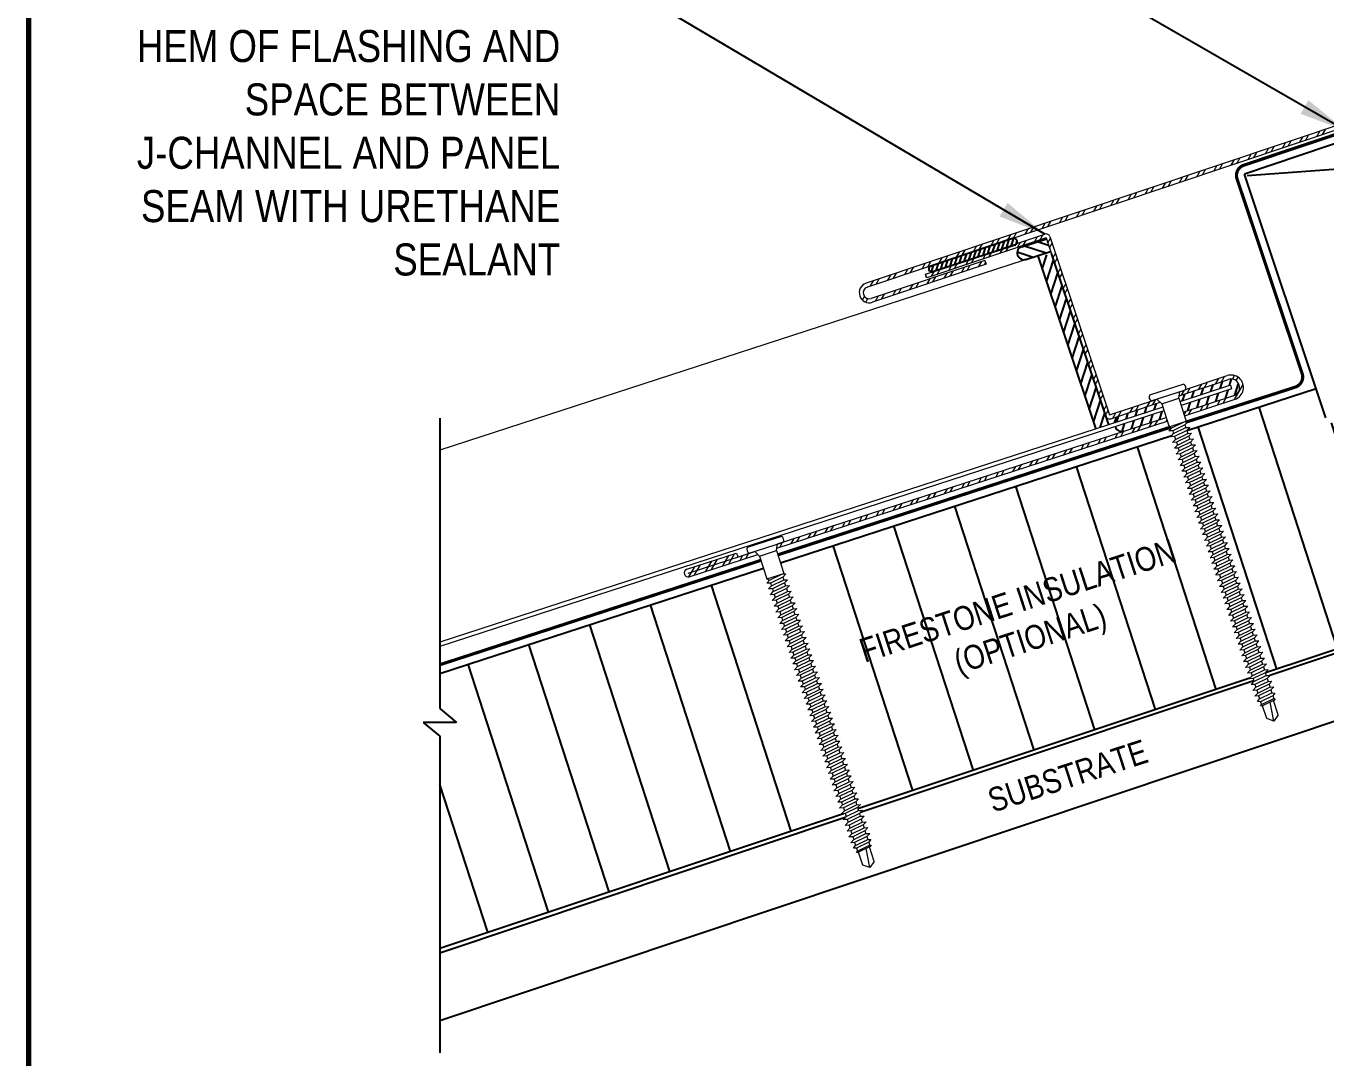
# Model space of a CAD drawing. Header units: inches. Extents: x 0 to 20, y 0 to 16.8.
# Drawn here: x 0 to 7.62, y 3.07 to 9.11 of the extents above; entities that cross this region are included whole.
import ezdxf
from ezdxf.enums import TextEntityAlignment as Align

# ---------------------------------------------------------------- set-up
doc = ezdxf.new("R2010")
doc.units = ezdxf.units.IN
doc.header["$MEASUREMENT"] = 0
doc.linetypes.add('HIDDEN', pattern=[0.375, 0.25, -0.125])
doc.layers.get('0').update_dxf_attribs({"linetype": 'CONTINUOUS'})
doc.layers.add('FSBP-ACCESSORY-FIRESTONE', color=7, linetype='CONTINUOUS', lineweight=9)
doc.layers.add('FSBP-TRIMS', color=7, linetype='CONTINUOUS', lineweight=9)
for name, color, linetype in [('FSBP-ANNO-NOTE', 7, 'CONTINUOUS'), ('FSBP-INSULATION', 7, 'CONTINUOUS'), ('FSBP-MEMBRANE', 7, 'CONTINUOUS'), ('FSBP-SEALANTS', 1, 'CONTINUOUS'), ('FSBP-SUBSTRATE-GENERIC', 9, 'CONTINUOUS'), ('FSBP-TTLB-BORDER', 7, 'CONTINUOUS'), ('FSBP-TTLB-TEXT', 7, 'CONTINUOUS'), ('FSBP-UNDERLAYMENT', 7, 'HIDDEN'), ('FSBP-WOOD', 7, 'CONTINUOUS')]:
    doc.layers.add(name, color=color, linetype=linetype)
doc.styles.add('ARIAL', font='ARIAL.TTF')
doc.styles.add('ARIAL_BOLD', font='ariblk.TTF')
doc.styles.add('FSBP_ARIAL_NAR', font='ARIALN.TTF')
doc.styles.add('TXT', font='simplex.shx')
doc.dimstyles.new('STANDARD$7', dxfattribs={"dimscale": 1.5, "dimtxt": 0.2, "dimasz": 0.1, "dimexe": 0.1, "dimexo": 0.125, "dimgap": 0.09, "dimtad": 0, "dimdec": 3, "dimzin": 4, "dimdsep": 46, "dimtxsty": 'TXT', "dimcen": 0.09, "dimadec": 0, "dimazin": 0, "dimtfac": 1, "dimtdec": 3, "dimtofl": 0, "dimtmove": 2, "dimatfit": 3, "dimfxl": 0, "dimtolj": 1, "dimtzin": 4, "dimarcsym": 0})

# ---------------------------------------------------------------- blocks, each defined once
blk = doc.blocks.new('TTLB-UNACLAD_1')
at = {"layer": 'FSBP-TTLB-BORDER', "const_width": 0.0312}
blk.add_lwpolyline([(20, 0), (20, 13), (0, 13), (0, 0)], dxfattribs=at)
at = {"layer": 'FSBP-TTLB-TEXT'}
for tag, height, style, p in [('MAXIMUM_WARRANTY', 0.1875, 'ARIAL_BOLD', (18.0399, 0.224)), ('ACCPT_SYSTEMS', 0.2188, 'ARIAL', (12.4944, -1.125))]:
    blk.add_attdef(tag, text='', height=height, dxfattribs=dict(at, style=style)).set_placement(p, align=Align.MIDDLE_LEFT)
for tag, height, style, p in [('DETAIL_DESCP_LINE_1', 0.2188, 'ARIAL_BOLD', (10.3312, -0.3736)), ('ISSUE_REV_DATE', 0.2188, 'ARIAL', (16.8407, -0.7283)), ('DETAIL_NUMBER', 0.4375, 'ARIAL', (18.9194, -0.8932))]:
    blk.add_attdef(tag, text='', height=height, dxfattribs=dict(at, style=style)).set_placement(p, align=Align.MIDDLE_CENTER)

msp = doc.modelspace()

# ---------------------------------------------------------------- hatches: boundary and pattern name
at = {"layer": 'FSBP-INSULATION'}
h = msp.add_hatch(dxfattribs=at)
h.set_pattern_fill('ANSI31', color=256, scale=3, angle=63, style=0)
h.paths.add_polyline_path([(4.5324, 5.2576), (4.5515, 5.2699), (4.5533, 5.2702), (4.5479, 5.2871), (4.5232, 5.2917), (4.5424, 5.304), (4.5369, 5.3209), (4.5123, 5.3255), (4.5314, 5.3377), (4.5259, 5.3546), (4.5013, 5.3593), (4.5204, 5.3715), (4.5149, 5.3884), (4.4903, 5.393), (4.5094, 5.4053), (4.504, 5.4222), (4.4793, 5.4268), (4.4985, 5.4391), (4.493, 5.456), (4.4684, 5.4606), (4.4875, 5.4728), (4.482, 5.4897), (4.4574, 5.4944), (4.4765, 5.5066), (4.471, 5.5235), (4.4464, 5.5281), (4.4655, 5.5404), (4.4601, 5.5573), (4.4354, 5.5619), (4.4546, 5.5742), (4.4491, 5.5911), (4.4245, 5.5957), (4.4436, 5.6079), (4.4381, 5.6248), (4.4135, 5.6295), (4.4326, 5.6417), (4.4271, 5.6586), (4.4025, 5.6632), (4.4216, 5.6755), (4.4162, 5.6924), (4.3916, 5.697), (4.4107, 5.7093), (4.4052, 5.7262), (4.3806, 5.7308), (4.3997, 5.743), (4.3942, 5.7599), (4.3696, 5.7646), (4.3887, 5.7768), (4.3832, 5.7937), (4.3586, 5.7983), (4.3778, 5.8106), (4.3723, 5.8275), (4.3477, 5.8321), (4.3668, 5.8444), (4.3613, 5.8613), (4.3367, 5.8659), (4.3558, 5.8781), (4.3433, 5.8741), (4.3229, 5.9366), (2.4258, 5.3202), (2.4258, 5.1146), (2.5233, 5.0339), (2.3284, 5.0339), (2.4258, 4.9531), (2.4258, 3.7103), (4.801, 4.502), (4.7984, 4.5099), (4.7738, 4.5146), (4.7929, 4.5268), (4.7874, 4.5437), (4.7628, 4.5483), (4.782, 4.5606), (4.7765, 4.5775), (4.7519, 4.5821), (4.771, 4.5944), (4.7655, 4.6113), (4.7409, 4.6159), (4.76, 4.6281), (4.7545, 4.645), (4.7299, 4.6497), (4.749, 4.6619), (4.7435, 4.6788), (4.7189, 4.6835), (4.7381, 4.6957), (4.7326, 4.7126), (4.708, 4.7172), (4.7271, 4.7295), (4.7216, 4.7464), (4.697, 4.751), (4.7161, 4.7632), (4.7106, 4.7801), (4.686, 4.7848), (4.7051, 4.797), (4.6997, 4.8139), (4.675, 4.8186), (4.6942, 4.8308), (4.6887, 4.8477), (4.6641, 4.8523), (4.6832, 4.8646), (4.6777, 4.8815), (4.6531, 4.8861), (4.6722, 4.8983), (4.6667, 4.9152), (4.6421, 4.9199), (4.6612, 4.9321), (4.6558, 4.949), (4.6311, 4.9537), (4.6503, 4.9659), (4.6448, 4.9828), (4.6202, 4.9874), (4.6393, 4.9997), (4.6338, 5.0166), (4.6092, 5.0212), (4.6283, 5.0334), (4.6228, 5.0503), (4.5982, 5.055), (4.6173, 5.0672), (4.6119, 5.0841), (4.5872, 5.0888), (4.6064, 5.101), (4.6009, 5.1179), (4.5763, 5.1225), (4.5954, 5.1348), (4.5899, 5.1517), (4.5653, 5.1563), (4.5844, 5.1685), (4.5789, 5.1854), (4.5543, 5.1901), (4.5734, 5.2023), (4.568, 5.2192), (4.5434, 5.2239), (4.5625, 5.2361), (4.557, 5.253)])
h.paths.add_polyline_path([(7.1897, 5.2983), (7.1889, 5.3006), (7.1643, 5.3052), (7.1835, 5.3175), (7.178, 5.3344), (7.1534, 5.339), (7.1725, 5.3513), (7.167, 5.3681), (7.1424, 5.3728), (7.1615, 5.385), (7.156, 5.4019), (7.1314, 5.4066), (7.1505, 5.4188), (7.145, 5.4357), (7.1204, 5.4403), (7.1396, 5.4526), (7.1341, 5.4695), (7.1095, 5.4741), (7.1286, 5.4864), (7.1231, 5.5032), (7.0985, 5.5079), (7.1176, 5.5201), (7.1121, 5.537), (7.0875, 5.5417), (7.1066, 5.5539), (7.1012, 5.5708), (7.0765, 5.5754), (7.0957, 5.5877), (7.0902, 5.6046), (7.0656, 5.6092), (7.0847, 5.6215), (7.0792, 5.6383), (7.0546, 5.643), (7.0737, 5.6552), (7.0682, 5.6721), (7.0436, 5.6768), (7.0627, 5.689), (7.0573, 5.7059), (7.0326, 5.7105), (7.0518, 5.7228), (7.0463, 5.7397), (7.0217, 5.7443), (7.0408, 5.7566), (7.0353, 5.7734), (7.0107, 5.7781), (7.0298, 5.7903), (7.0243, 5.8072), (6.9997, 5.8119), (7.0188, 5.8241), (7.0134, 5.841), (6.9887, 5.8456), (7.0079, 5.8579), (7.0024, 5.8748), (6.9778, 5.8794), (6.9969, 5.8917), (6.9914, 5.9085), (6.9668, 5.9132), (6.9859, 5.9254), (6.9804, 5.9423), (6.9558, 5.947), (6.9749, 5.9592), (6.9695, 5.9761), (6.9448, 5.9807), (6.964, 5.993), (6.9585, 6.0099), (6.9339, 6.0145), (6.953, 6.0268), (6.9475, 6.0436), (6.9229, 6.0483), (6.942, 6.0605), (6.9365, 6.0774), (6.9119, 6.0821), (6.9311, 6.0943), (6.9256, 6.1112), (6.901, 6.1158), (6.9201, 6.1281), (6.9146, 6.145), (6.89, 6.1496), (6.9091, 6.1619), (6.9109, 6.1622), (6.9055, 6.1791), (6.8808, 6.1837), (6.9, 6.1959), (6.8945, 6.2128), (6.8699, 6.2175), (6.889, 6.2297), (6.8835, 6.2466), (6.8589, 6.2512), (6.878, 6.2635), (6.8725, 6.2804), (6.8479, 6.285), (6.867, 6.2973), (6.8616, 6.3142), (6.8369, 6.3188), (6.8561, 6.331), (6.8506, 6.3479), (6.826, 6.3526), (6.8451, 6.3648), (6.8396, 6.3817), (6.815, 6.3863), (6.8341, 6.3986), (6.8286, 6.4155), (6.804, 6.4201), (6.8231, 6.4324), (6.8177, 6.4493), (6.793, 6.4539), (6.8122, 6.4661), (6.8067, 6.483), (6.7821, 6.4877), (6.8012, 6.4999), (6.7957, 6.5168), (6.7711, 6.5214), (6.7902, 6.5337), (6.7847, 6.5506), (6.7601, 6.5552), (6.7793, 6.5675), (6.7738, 6.5844), (6.7492, 6.589), (6.7683, 6.6012), (6.7628, 6.6181), (6.7382, 6.6228), (6.7573, 6.635), (6.7518, 6.6519), (6.7272, 6.6565), (6.7463, 6.6688), (6.7408, 6.6857), (6.7162, 6.6903), (6.7354, 6.7026), (6.7301, 6.7187), (4.4233, 5.9692), (4.4436, 5.9067), (4.4345, 5.8918), (4.4591, 5.8872), (4.44, 5.875), (4.4455, 5.8581), (4.4701, 5.8534), (4.451, 5.8412), (4.4565, 5.8243), (4.4811, 5.8197), (4.462, 5.8074), (4.4674, 5.7905), (4.4921, 5.7859), (4.4729, 5.7736), (4.4784, 5.7567), (4.503, 5.7521), (4.4839, 5.7399), (4.4894, 5.723), (4.514, 5.7183), (4.4949, 5.7061), (4.5004, 5.6892), (4.525, 5.6846), (4.5059, 5.6723), (4.5113, 5.6554), (4.536, 5.6508), (4.5168, 5.6385), (4.5223, 5.6216), (4.5469, 5.617), (4.5278, 5.6048), (4.5333, 5.5879), (4.5579, 5.5832), (4.5388, 5.571), (4.5443, 5.5541), (4.5689, 5.5495), (4.5498, 5.5372), (4.5552, 5.5203), (4.5799, 5.5157), (4.5607, 5.5034), (4.5662, 5.4865), (4.5908, 5.4819), (4.5717, 5.4697), (4.5772, 5.4528), (4.6018, 5.4481), (4.5827, 5.4359), (4.5882, 5.419), (4.6128, 5.4144), (4.5937, 5.4021), (4.5991, 5.3852), (4.6238, 5.3806), (4.6046, 5.3683), (4.6101, 5.3514), (4.6347, 5.3468), (4.6156, 5.3346), (4.6211, 5.3177), (4.6457, 5.313), (4.6266, 5.3008), (4.6323, 5.2832), (4.6548, 5.2789), (4.6357, 5.2667), (4.6412, 5.2498), (4.6658, 5.2452), (4.6467, 5.2329), (4.6522, 5.216), (4.6768, 5.2114), (4.6577, 5.1991), (4.6631, 5.1822), (4.6878, 5.1776), (4.6686, 5.1654), (4.6741, 5.1485), (4.6987, 5.1438), (4.6796, 5.1316), (4.6851, 5.1147), (4.7097, 5.1101), (4.6906, 5.0978), (4.6961, 5.0809), (4.7207, 5.0763), (4.7016, 5.064), (4.707, 5.0471), (4.7317, 5.0425), (4.7125, 5.0303), (4.718, 5.0134), (4.7426, 5.0087), (4.7235, 4.9965), (4.729, 4.9796), (4.7536, 4.975), (4.7345, 4.9627), (4.74, 4.9458), (4.7646, 4.9412), (4.7455, 4.9289), (4.7509, 4.912), (4.7756, 4.9074), (4.7564, 4.8952), (4.7619, 4.8783), (4.7865, 4.8736), (4.7674, 4.8614), (4.7729, 4.8445), (4.7975, 4.8399), (4.7784, 4.8276), (4.7839, 4.8107), (4.8085, 4.8061), (4.7893, 4.7938), (4.7948, 4.7769), (4.8194, 4.7723), (4.8003, 4.7601), (4.8058, 4.7432), (4.8304, 4.7385), (4.8113, 4.7263), (4.8168, 4.7094), (4.8414, 4.7048), (4.8223, 4.6925), (4.8278, 4.6756), (4.8524, 4.671), (4.8332, 4.6587), (4.8387, 4.6418), (4.8633, 4.6372), (4.8442, 4.625), (4.8497, 4.6081), (4.8743, 4.6034), (4.8552, 4.5912), (4.8607, 4.5743), (4.8853, 4.5697), (4.8662, 4.5574), (4.8717, 4.5405), (4.8963, 4.5359), (4.8894, 4.5315)])
h.paths.add_polyline_path([(4.8407, 5.5429), (6.7206, 6.1537), (6.8725, 5.6862), (4.9927, 5.0754)], flags=24)
h.paths.add_polyline_path([(7.6204, 6.8171), (7.5628, 6.9893), (6.8179, 6.7473), (6.8277, 6.7454), (6.8086, 6.7332), (6.8141, 6.7163), (6.8387, 6.7116), (6.8196, 6.6994), (6.8251, 6.6825), (6.8497, 6.6779), (6.8305, 6.6656), (6.836, 6.6487), (6.8606, 6.6441), (6.8415, 6.6318), (6.847, 6.6149), (6.8716, 6.6103), (6.8525, 6.5981), (6.858, 6.5812), (6.8826, 6.5765), (6.8635, 6.5643), (6.8689, 6.5474), (6.8936, 6.5428), (6.8744, 6.5305), (6.8799, 6.5136), (6.9045, 6.509), (6.8854, 6.4967), (6.8909, 6.4798), (6.9155, 6.4752), (6.8964, 6.463), (6.9019, 6.4461), (6.9265, 6.4414), (6.9074, 6.4292), (6.9128, 6.4123), (6.9375, 6.4077), (6.9183, 6.3954), (6.9238, 6.3785), (6.9484, 6.3739), (6.9293, 6.3616), (6.9348, 6.3447), (6.9594, 6.3401), (6.9403, 6.3279), (6.9458, 6.311), (6.9704, 6.3063), (6.9513, 6.2941), (6.9567, 6.2772), (6.9814, 6.2726), (6.9622, 6.2603), (6.9677, 6.2434), (6.9923, 6.2388), (6.9732, 6.2265), (6.9787, 6.2096), (7.0033, 6.205), (6.9842, 6.1928), (6.9899, 6.1752), (7.0124, 6.1709), (6.9933, 6.1587), (6.9988, 6.1418), (7.0234, 6.1371), (7.0043, 6.1249), (7.0098, 6.108), (7.0344, 6.1034), (7.0153, 6.0911), (7.0207, 6.0742), (7.0454, 6.0696), (7.0262, 6.0573), (7.0317, 6.0404), (7.0563, 6.0358), (7.0372, 6.0236), (7.0427, 6.0067), (7.0673, 6.002), (7.0482, 5.9898), (7.0537, 5.9729), (7.0783, 5.9683), (7.0592, 5.956), (7.0646, 5.9391), (7.0893, 5.9345), (7.0701, 5.9222), (7.0756, 5.9053), (7.1002, 5.9007), (7.0811, 5.8885), (7.0866, 5.8716), (7.1112, 5.8669), (7.0921, 5.8547), (7.0976, 5.8378), (7.1222, 5.8332), (7.1031, 5.8209), (7.1085, 5.804), (7.1332, 5.7994), (7.114, 5.7871), (7.1195, 5.7702), (7.1441, 5.7656), (7.125, 5.7534), (7.1305, 5.7365), (7.1551, 5.7318), (7.136, 5.7196), (7.1415, 5.7027), (7.1661, 5.6981), (7.147, 5.6858), (7.1524, 5.6689), (7.177, 5.6643), (7.1579, 5.652), (7.1634, 5.6351), (7.188, 5.6305), (7.1689, 5.6183), (7.1744, 5.6014), (7.199, 5.5967), (7.1799, 5.5845), (7.1854, 5.5676), (7.21, 5.563), (7.1908, 5.5507), (7.1963, 5.5338), (7.2209, 5.5292), (7.2018, 5.5169), (7.2073, 5.5), (7.2319, 5.4954), (7.2128, 5.4832), (7.2183, 5.4663), (7.2429, 5.4616), (7.2238, 5.4494), (7.2293, 5.4325), (7.2539, 5.4279), (7.2347, 5.4156), (7.2402, 5.3987), (7.2648, 5.3941), (7.2457, 5.3818), (7.2512, 5.3649), (7.2758, 5.3603), (7.2567, 5.3481), (7.2622, 5.3312), (7.279, 5.328), (8.3328, 5.6793), (8.0916, 6.4002)])
at = {"layer": 'FSBP-SEALANTS'}
h = msp.add_hatch(dxfattribs=at)
h.set_pattern_fill('ANSI31', color=256, scale=0.1875, angle=63, style=0)
h.set_pattern_definition([(72, (15.051447, -0.184745), (0.022290387, -0.007242586), [])])
h.paths.add_polyline_path([(5.6062, 7.7684), (5.3152, 7.6738, -0.988557), (5.304, 7.7071), (5.6284, 7.8167)])
h.paths.add_polyline_path([(5.7964, 7.8302), (5.6062, 7.7684), (5.6284, 7.8167), (5.7834, 7.869, -1)])
h = msp.add_hatch(dxfattribs=at)
h.set_pattern_fill('ANSI31', color=256, scale=0.375, angle=153, style=0)
h.set_pattern_definition([(342, (14.143053, -0.48698), (-0.01448517, -0.04458077), [])])
h.paths.add_polyline_path([(5.8374, 7.8206), (5.9815, 7.8674), (6.0056, 7.793), (5.8615, 7.7462, -1)])
h = msp.add_hatch(dxfattribs=at)
h.set_pattern_fill('ANSI31', color=256, scale=0.375, angle=63, style=0)
h.set_pattern_definition([(72, (13.86691, -0.581084), (0.04458077, -0.01448517), [])])
h.paths.add_polyline_path([(6.3463, 6.7769), (6.271, 6.7525), (5.9351, 7.7562), (6.0103, 7.7814)])
h = msp.add_hatch(dxfattribs=at)
h.set_pattern_fill('ANSI31', color=256, scale=0.375, angle=63, style=0)
h.set_pattern_definition([(72, (13.96503, -0.546545), (0.04458077, -0.01448517), [])])
h.paths.add_polyline_path([(6.6481, 6.9092), (6.6569, 6.9003), (6.6635, 6.88), (6.3795, 6.7877, -0.287117), (6.4081, 6.8289)])
h.paths.add_polyline_path([(6.7593, 6.9464), (7.0484, 7.0431, -0.998041), (7.0801, 6.9482), (6.7836, 6.8518), (6.7708, 6.8912), (7.0668, 6.9874), (7.0597, 7.0087), (6.7638, 6.9126), (6.7572, 6.9329)])
h.paths.add_polyline_path([(6.6705, 6.8586), (6.6833, 6.8192), (6.4381, 6.7395, -0.358528), (6.3839, 6.7655)])
at = {"layer": 'FSBP-TRIMS'}
h = msp.add_hatch(dxfattribs=at)
h.set_pattern_fill('ANSI32', color=256, scale=0.1875, angle=15, style=0)
h.paths.add_polyline_path([(9.5016, 9.1132, 0.131829), (9.5218, 9.1266), (11.2449, 11.077), (11.2273, 11.0926), (9.5001, 9.1374), (4.9245, 7.6063, 1), (4.9617, 7.4952), (5.6285, 7.7183), (5.6211, 7.7406), (4.9543, 7.5174, -1), (4.9319, 7.5841)])
h = msp.add_hatch(dxfattribs=at)
h.set_pattern_fill('ANSI32', color=256, scale=0.1875, angle=15, style=0)
h.paths.add_polyline_path([(4.2898, 6.0179), (4.2722, 6.0358), (4.1721, 6.0033), (4.1649, 6.0256), (3.8741, 5.9311, 1), (3.8883, 5.8874)])
h.paths.add_polyline_path([(6.6902, 6.7978), (6.6833, 6.8192), (4.4395, 6.0902, -0.002366), (4.4394, 6.0899), (4.406, 6.0791), (4.4022, 6.0544)])
h.paths.add_polyline_path([(7.0407, 7.0653), (6.7978, 6.984, -0.020877), (6.797, 6.9819), (6.7636, 6.9711), (6.7598, 6.9466), (7.0482, 7.0431, -1.010745), (7.0791, 6.9478), (6.7836, 6.8518), (6.7905, 6.8304), (7.0871, 6.9268, 1)])
h.paths.add_polyline_path([(6.6481, 6.9092), (6.6298, 6.9278), (6.3517, 6.8347), (6.0022, 7.8794, 0.414214), (5.9725, 7.8942), (5.8074, 7.8389, -0.18111), (5.7961, 7.8301), (5.3152, 7.6738, -0.05082), (5.3118, 7.6731), (5.2726, 7.66), (5.2798, 7.6377), (5.98, 7.8719), (6.3295, 6.8273, 0.414214), (6.3592, 6.8125)])

# ---------------------------------------------------------------- linework, layer by layer
at = {"layer": 'FSBP-ACCESSORY-FIRESTONE'}
for p, q in [((6.7576, 6.9323), (6.7636, 6.9711)), ((6.6297, 6.9279), (6.6573, 6.8998)), ((6.6573, 6.8998), (6.7576, 6.9323)), ((6.6573, 6.8998), (6.7005, 6.766)), ((6.7576, 6.9323), (6.8008, 6.7984)), ((6.7005, 6.766), (6.7165, 6.7593)), ((6.7219, 6.7424), (6.7274, 6.7255)), ((6.7329, 6.7086), (6.7383, 6.6917)), ((6.7938, 6.7775), (6.7992, 6.7606)), ((6.8047, 6.7437), (6.8101, 6.7268)), ((6.8156, 6.7099), (6.821, 6.693)), ((6.7438, 6.6748), (6.7492, 6.6579)), ((6.7547, 6.641), (6.7601, 6.6241)), ((6.8265, 6.6761), (6.8319, 6.6592)), ((6.8374, 6.6423), (6.8429, 6.6254)), ((6.7656, 6.6072), (6.7711, 6.5903)), ((6.7765, 6.5734), (6.782, 6.5565)), ((6.7765, 6.5734), (6.782, 6.5565)), ((6.8483, 6.6085), (6.8538, 6.5916)), ((6.8483, 6.6085), (6.8538, 6.5916)), ((6.8592, 6.5747), (6.8647, 6.5578)), ((6.7874, 6.5397), (6.7929, 6.5228)), ((6.7983, 6.5059), (6.8038, 6.489)), ((6.8701, 6.5409), (6.8756, 6.524)), ((6.8811, 6.5071), (6.8865, 6.4902)), ((6.8093, 6.4721), (6.8147, 6.4552)), ((6.8202, 6.4383), (6.8256, 6.4214)), ((6.8311, 6.4045), (6.8365, 6.3876)), ((6.892, 6.4733), (6.8974, 6.4564)), ((6.9029, 6.4395), (6.9083, 6.4226)), ((6.9138, 6.4057), (6.9193, 6.3888)), ((6.842, 6.3707), (6.8474, 6.3538)), ((6.8529, 6.3369), (6.8584, 6.32)), ((6.9247, 6.3719), (6.9302, 6.355)), ((6.9356, 6.3381), (6.9411, 6.3213)), ((6.8638, 6.3031), (6.8693, 6.2862)), ((6.8747, 6.2693), (6.8802, 6.2524)), ((6.9465, 6.3044), (6.952, 6.2875)), ((6.9574, 6.2706), (6.9629, 6.2537)), ((6.8856, 6.2355), (6.8911, 6.2186)), ((6.8966, 6.2017), (6.902, 6.1848)), ((6.9684, 6.2368), (6.9738, 6.2199)), ((6.9793, 6.203), (6.9847, 6.1861)), ((6.9075, 6.1679), (6.9129, 6.151)), ((6.9201, 6.1349), (6.9255, 6.118)), ((6.931, 6.1011), (6.9364, 6.0842)), ((6.9919, 6.17), (6.9973, 6.1531)), ((7.0028, 6.1362), (7.0082, 6.1193)), ((7.0137, 6.1024), (7.0191, 6.0855)), ((4.2721, 6.0359), (4.2997, 6.0079)), ((4.2997, 6.0079), (4.4, 6.0403)), ((4.4, 6.0403), (4.406, 6.0791)), ((4.4, 6.0403), (4.4432, 5.9065)), ((6.9419, 6.0673), (6.9473, 6.0504)), ((6.9528, 6.0335), (6.9583, 6.0167)), ((7.0246, 6.0686), (7.0301, 6.0517)), ((7.0355, 6.0348), (7.041, 6.0179)), ((4.2997, 6.0079), (4.3429, 5.874)), ((6.9637, 5.9998), (6.9692, 5.9829)), ((6.9746, 5.966), (6.9801, 5.9491)), ((7.0464, 6.001), (7.0519, 5.9841)), ((7.0573, 5.9672), (7.0628, 5.9503)), ((4.3429, 5.874), (4.3589, 5.8673)), ((4.4362, 5.8855), (4.4416, 5.8686)), ((6.9855, 5.9322), (6.991, 5.9153)), ((6.9965, 5.8984), (7.0019, 5.8815)), ((7.0683, 5.9334), (7.0737, 5.9165)), ((7.0792, 5.8996), (7.0846, 5.8827)), ((4.3643, 5.8504), (4.3698, 5.8335)), ((4.3753, 5.8166), (4.3807, 5.7998)), ((4.4471, 5.8517), (4.4525, 5.8348)), ((4.458, 5.8179), (4.4634, 5.801)), ((7.0074, 5.8646), (7.0128, 5.8477)), ((7.0183, 5.8308), (7.0237, 5.8139)), ((7.0292, 5.797), (7.0346, 5.7801)), ((7.0901, 5.8658), (7.0955, 5.8489)), ((7.101, 5.832), (7.1064, 5.8151)), ((7.1119, 5.7983), (7.1174, 5.7814)), ((4.3862, 5.7829), (4.3916, 5.766)), ((4.3971, 5.7491), (4.4025, 5.7322)), ((4.4689, 5.7841), (4.4743, 5.7672)), ((4.4798, 5.7503), (4.4853, 5.7334)), ((4.4907, 5.7165), (4.4962, 5.6996)), ((4.4907, 5.7165), (4.4962, 5.6996)), ((7.0401, 5.7632), (7.0456, 5.7463)), ((7.051, 5.7294), (7.0565, 5.7125)), ((7.1228, 5.7645), (7.1283, 5.7476)), ((7.1337, 5.7307), (7.1392, 5.7138)), ((4.408, 5.7153), (4.4135, 5.6984)), ((4.4189, 5.6815), (4.4244, 5.6646)), ((4.4189, 5.6815), (4.4244, 5.6646)), ((4.4298, 5.6477), (4.4353, 5.6308)), ((4.5016, 5.6827), (4.5071, 5.6658)), ((4.5125, 5.6489), (4.518, 5.632)), ((7.0619, 5.6956), (7.0674, 5.6787)), ((7.0728, 5.6618), (7.0783, 5.6449)), ((7.1446, 5.6969), (7.1501, 5.68)), ((7.1556, 5.6631), (7.161, 5.6462)), ((4.4407, 5.6139), (4.4462, 5.597)), ((4.4517, 5.5801), (4.4571, 5.5632)), ((4.5235, 5.6151), (4.5289, 5.5982)), ((4.5344, 5.5814), (4.5398, 5.5645)), ((7.0838, 5.628), (7.0892, 5.6111)), ((7.0947, 5.5942), (7.1001, 5.5773)), ((7.1665, 5.6293), (7.1719, 5.6124)), ((7.1774, 5.5955), (7.1828, 5.5786)), ((4.4626, 5.5463), (4.468, 5.5294)), ((4.4735, 5.5125), (4.4789, 5.4956)), ((4.5453, 5.5476), (4.5507, 5.5307)), ((4.5562, 5.5138), (4.5616, 5.4969)), ((7.1056, 5.5604), (7.111, 5.5435)), ((7.1165, 5.5266), (7.122, 5.5097)), ((7.1274, 5.4928), (7.1329, 5.4759)), ((7.1883, 5.5617), (7.1938, 5.5448)), ((7.1992, 5.5279), (7.2047, 5.511)), ((7.2101, 5.4941), (7.2156, 5.4772)), ((4.4844, 5.4787), (4.4898, 5.4618)), ((4.4953, 5.4449), (4.5008, 5.428)), ((4.5062, 5.4111), (4.5117, 5.3942)), ((4.5671, 5.48), (4.5726, 5.4631)), ((4.578, 5.4462), (4.5835, 5.4293)), ((4.5889, 5.4124), (4.5944, 5.3955)), ((7.1383, 5.459), (7.1438, 5.4421)), ((7.1492, 5.4252), (7.1547, 5.4083)), ((7.221, 5.4603), (7.2265, 5.4434)), ((7.2319, 5.4265), (7.2374, 5.4096)), ((4.5171, 5.3773), (4.5226, 5.3604)), ((4.528, 5.3435), (4.5335, 5.3266)), ((4.5998, 5.3786), (4.6053, 5.3617)), ((4.6108, 5.3448), (4.6162, 5.3279)), ((7.1601, 5.3914), (7.1656, 5.3745)), ((7.1711, 5.3577), (7.1765, 5.3408)), ((7.2429, 5.3927), (7.2483, 5.3758)), ((7.2538, 5.3589), (7.2592, 5.342)), ((4.539, 5.3097), (4.5444, 5.2928)), ((4.5499, 5.2759), (4.5553, 5.259)), ((4.6217, 5.311), (4.6271, 5.2941)), ((4.6343, 5.278), (4.6397, 5.2611)), ((7.182, 5.3239), (7.1874, 5.307)), ((7.1929, 5.2901), (7.1983, 5.2732)), ((7.2647, 5.3251), (7.2701, 5.3082)), ((7.2756, 5.2913), (7.2811, 5.2744)), ((4.5625, 5.243), (4.5679, 5.2261)), ((4.5734, 5.2092), (4.5788, 5.1923)), ((4.6452, 5.2442), (4.6506, 5.2273)), ((4.6561, 5.2104), (4.6615, 5.1935)), ((7.2038, 5.2563), (7.2093, 5.2394)), ((7.2147, 5.2225), (7.2202, 5.2056)), ((7.2256, 5.1887), (7.2311, 5.1718)), ((7.2865, 5.2575), (7.292, 5.2406)), ((7.2974, 5.2237), (7.3029, 5.2068)), ((7.3083, 5.1899), (7.3138, 5.173)), ((4.5843, 5.1754), (4.5897, 5.1585)), ((4.5952, 5.1416), (4.6007, 5.1247)), ((4.6061, 5.1078), (4.6116, 5.0909)), ((4.667, 5.1766), (4.6725, 5.1597)), ((4.6779, 5.1428), (4.6834, 5.1259)), ((4.6888, 5.109), (4.6943, 5.0921)), ((7.2365, 5.1549), (7.242, 5.138)), ((7.2731, 5.056), (7.2487, 5.1315)), ((7.3147, 5.0417), (7.2932, 5.1532)), ((7.34, 5.0776), (7.3125, 5.1626)), ((4.617, 5.074), (4.6225, 5.0571)), ((4.6279, 5.0402), (4.6334, 5.0233)), ((4.6997, 5.0752), (4.7052, 5.0584)), ((4.7107, 5.0415), (4.7161, 5.0246)), ((7.3147, 5.0417), (7.2731, 5.056)), ((7.34, 5.0776), (7.3147, 5.0417)), ((4.6389, 5.0064), (4.6443, 4.9895)), ((4.6498, 4.9726), (4.6552, 4.9557)), ((4.7216, 5.0077), (4.727, 4.9908)), ((4.7325, 4.9739), (4.7379, 4.957)), ((4.6607, 4.9388), (4.6661, 4.9219)), ((4.6716, 4.905), (4.677, 4.8881)), ((4.7434, 4.9401), (4.7488, 4.9232)), ((4.7543, 4.9063), (4.7598, 4.8894)), ((4.6825, 4.8712), (4.688, 4.8543)), ((4.6934, 4.8374), (4.6989, 4.8205)), ((4.7043, 4.8036), (4.7098, 4.7867)), ((4.7652, 4.8725), (4.7707, 4.8556)), ((4.7761, 4.8387), (4.7816, 4.8218)), ((4.787, 4.8049), (4.7925, 4.788)), ((4.7152, 4.7698), (4.7207, 4.7529)), ((4.7262, 4.736), (4.7316, 4.7191)), ((4.798, 4.7711), (4.8034, 4.7542)), ((4.8089, 4.7373), (4.8143, 4.7204)), ((4.7371, 4.7022), (4.7425, 4.6853)), ((4.748, 4.6684), (4.7534, 4.6515)), ((4.8198, 4.7035), (4.8252, 4.6866)), ((4.8307, 4.6697), (4.8362, 4.6528)), ((4.7589, 4.6346), (4.7644, 4.6178)), ((4.7698, 4.6009), (4.7753, 4.584)), ((4.8416, 4.6359), (4.8471, 4.619)), ((4.8525, 4.6021), (4.858, 4.5852)), ((4.7807, 4.5671), (4.7862, 4.5502)), ((4.7916, 4.5333), (4.7971, 4.5164)), ((4.8025, 4.4995), (4.808, 4.4826)), ((4.8634, 4.5683), (4.8689, 4.5514)), ((4.8743, 4.5345), (4.8798, 4.5176)), ((4.8853, 4.5007), (4.8907, 4.4838)), ((4.8135, 4.4657), (4.8189, 4.4488)), ((4.8244, 4.4319), (4.8298, 4.415)), ((4.8962, 4.4669), (4.9016, 4.45)), ((4.9071, 4.4331), (4.9125, 4.4162)), ((4.8353, 4.3981), (4.8407, 4.3812)), ((4.8462, 4.3643), (4.8517, 4.3474)), ((4.918, 4.3994), (4.9235, 4.3825)), ((4.9289, 4.3656), (4.9344, 4.3487)), ((4.8571, 4.3305), (4.8626, 4.3136)), ((4.868, 4.2967), (4.8735, 4.2798)), ((4.9046, 4.1978), (4.8802, 4.2733)), ((4.9461, 4.1835), (4.9247, 4.295)), ((4.9398, 4.3318), (4.9453, 4.3149)), ((4.9715, 4.2194), (4.944, 4.3045)), ((4.9461, 4.1835), (4.9046, 4.1978)), ((4.9715, 4.2194), (4.9461, 4.1835))]:
    msp.add_line(p, q, dxfattribs=at)
for points in [[(6.797, 6.9819, 0.375321), (6.7862, 7.0154), (6.7862, 7.0154), (6.5855, 6.9505), (6.5855, 6.9505, 0.375321), (6.5963, 6.9171)], [(4.4394, 6.0899, 0.375321), (4.4286, 6.1234), (4.4286, 6.1234), (4.2279, 6.0586), (4.2279, 6.0586, 0.375321), (4.2387, 6.0251)]]:
    msp.add_lwpolyline(points, format="xyb", close=True, dxfattribs=at)
for points in [[(6.6993, 6.7411), (6.7165, 6.7593), (6.7883, 6.7944), (6.811, 6.7957), (6.7938, 6.7775), (6.7219, 6.7424)], [(6.7102, 6.7073), (6.7274, 6.7255), (6.7992, 6.7606), (6.8219, 6.7619), (6.8047, 6.7437), (6.7329, 6.7086)], [(6.7211, 6.6735), (6.7383, 6.6917), (6.8101, 6.7268), (6.8328, 6.7281), (6.8156, 6.7099), (6.7438, 6.6748)], [(6.732, 6.6397), (6.7492, 6.6579), (6.821, 6.693), (6.8437, 6.6943), (6.8265, 6.6761), (6.7547, 6.641)], [(6.7429, 6.606), (6.7601, 6.6241), (6.8319, 6.6592), (6.8546, 6.6605), (6.8374, 6.6423), (6.7656, 6.6072)], [(6.7538, 6.5722), (6.7711, 6.5903), (6.8429, 6.6254), (6.8655, 6.6267), (6.8483, 6.6085), (6.7765, 6.5734)], [(6.7538, 6.5722), (6.7711, 6.5903), (6.8429, 6.6254), (6.8655, 6.6267), (6.8483, 6.6085), (6.7765, 6.5734)], [(6.7648, 6.5384), (6.782, 6.5565), (6.8538, 6.5916), (6.8764, 6.5929), (6.8592, 6.5747), (6.7874, 6.5397)], [(6.7757, 6.5046), (6.7929, 6.5228), (6.8647, 6.5578), (6.8874, 6.5591), (6.8701, 6.5409), (6.7983, 6.5059)], [(6.7866, 6.4708), (6.8038, 6.489), (6.8756, 6.524), (6.8983, 6.5253), (6.8811, 6.5071), (6.8093, 6.4721)], [(6.7975, 6.437), (6.8147, 6.4552), (6.8865, 6.4902), (6.9092, 6.4915), (6.892, 6.4733), (6.8202, 6.4383)], [(6.8084, 6.4032), (6.8256, 6.4214), (6.8974, 6.4564), (6.9201, 6.4577), (6.9029, 6.4395), (6.8311, 6.4045)], [(6.8193, 6.3694), (6.8365, 6.3876), (6.9083, 6.4226), (6.931, 6.4239), (6.9138, 6.4057), (6.842, 6.3707)], [(6.8302, 6.3356), (6.8474, 6.3538), (6.9193, 6.3888), (6.9419, 6.3901), (6.9247, 6.3719), (6.8529, 6.3369)], [(6.8411, 6.3018), (6.8584, 6.32), (6.9302, 6.355), (6.9528, 6.3563), (6.9356, 6.3381), (6.8638, 6.3031)], [(6.8521, 6.268), (6.8693, 6.2862), (6.9411, 6.3213), (6.9637, 6.3225), (6.9465, 6.3044), (6.8747, 6.2693)], [(6.863, 6.2342), (6.8802, 6.2524), (6.952, 6.2875), (6.9747, 6.2887), (6.9574, 6.2706), (6.8856, 6.2355)], [(6.8739, 6.2004), (6.8911, 6.2186), (6.9629, 6.2537), (6.9856, 6.255), (6.9684, 6.2368), (6.8966, 6.2017)], [(6.8848, 6.1666), (6.902, 6.1848), (6.9738, 6.2199), (6.9965, 6.2212), (6.9793, 6.203), (6.9075, 6.1679)], [(6.8974, 6.1336), (6.9146, 6.1518), (6.9864, 6.1869), (7.0091, 6.1882), (6.9919, 6.17), (6.9201, 6.1349)], [(6.9083, 6.0998), (6.9255, 6.118), (6.9973, 6.1531), (7.02, 6.1544), (7.0028, 6.1362), (6.931, 6.1011)], [(6.9192, 6.0661), (6.9364, 6.0842), (7.0082, 6.1193), (7.0309, 6.1206), (7.0137, 6.1024), (6.9419, 6.0673)], [(6.9301, 6.0323), (6.9473, 6.0504), (7.0191, 6.0855), (7.0418, 6.0868), (7.0246, 6.0686), (6.9528, 6.0335)], [(6.941, 5.9985), (6.9583, 6.0167), (7.0301, 6.0517), (7.0527, 6.053), (7.0355, 6.0348), (6.9637, 5.9998)], [(6.952, 5.9647), (6.9692, 5.9829), (7.041, 6.0179), (7.0636, 6.0192), (7.0464, 6.001), (6.9746, 5.966)], [(6.9629, 5.9309), (6.9801, 5.9491), (7.0519, 5.9841), (7.0746, 5.9854), (7.0573, 5.9672), (6.9855, 5.9322)], [(6.9738, 5.8971), (6.991, 5.9153), (7.0628, 5.9503), (7.0855, 5.9516), (7.0683, 5.9334), (6.9965, 5.8984)], [(4.3417, 5.8492), (4.3589, 5.8673), (4.4307, 5.9024), (4.4534, 5.9037), (4.4362, 5.8855), (4.3643, 5.8504)], [(4.3526, 5.8154), (4.3698, 5.8335), (4.4416, 5.8686), (4.4643, 5.8699), (4.4471, 5.8517), (4.3753, 5.8166)], [(6.9847, 5.8633), (7.0019, 5.8815), (7.0737, 5.9165), (7.0964, 5.9178), (7.0792, 5.8996), (7.0074, 5.8646)], [(6.9956, 5.8295), (7.0128, 5.8477), (7.0846, 5.8827), (7.1073, 5.884), (7.0901, 5.8658), (7.0183, 5.8308)], [(4.3635, 5.7816), (4.3807, 5.7998), (4.4525, 5.8348), (4.4752, 5.8361), (4.458, 5.8179), (4.3862, 5.7829)], [(4.3744, 5.7478), (4.3916, 5.766), (4.4634, 5.801), (4.4861, 5.8023), (4.4689, 5.7841), (4.3971, 5.7491)], [(7.0065, 5.7957), (7.0237, 5.8139), (7.0955, 5.8489), (7.1182, 5.8502), (7.101, 5.832), (7.0292, 5.797)], [(7.0174, 5.7619), (7.0346, 5.7801), (7.1064, 5.8151), (7.1291, 5.8164), (7.1119, 5.7983), (7.0401, 5.7632)], [(4.3853, 5.714), (4.4025, 5.7322), (4.4743, 5.7672), (4.497, 5.7685), (4.4798, 5.7503), (4.408, 5.7153)], [(4.3962, 5.6802), (4.4135, 5.6984), (4.4853, 5.7334), (4.5079, 5.7347), (4.4907, 5.7165), (4.4189, 5.6815)], [(4.3962, 5.6802), (4.4135, 5.6984), (4.4853, 5.7334), (4.5079, 5.7347), (4.4907, 5.7165), (4.4189, 5.6815)], [(7.0283, 5.7281), (7.0456, 5.7463), (7.1174, 5.7814), (7.14, 5.7826), (7.1228, 5.7645), (7.051, 5.7294)], [(7.0393, 5.6943), (7.0565, 5.7125), (7.1283, 5.7476), (7.1509, 5.7488), (7.1337, 5.7307), (7.0619, 5.6956)], [(4.4072, 5.6464), (4.4244, 5.6646), (4.4962, 5.6996), (4.5188, 5.7009), (4.5016, 5.6827), (4.4298, 5.6477)], [(4.4181, 5.6126), (4.4353, 5.6308), (4.5071, 5.6658), (4.5298, 5.6671), (4.5125, 5.6489), (4.4407, 5.6139)], [(7.0502, 5.6605), (7.0674, 5.6787), (7.1392, 5.7138), (7.1619, 5.7151), (7.1446, 5.6969), (7.0728, 5.6618)], [(7.0611, 5.6267), (7.0783, 5.6449), (7.1501, 5.68), (7.1728, 5.6813), (7.1556, 5.6631), (7.0838, 5.628)], [(7.072, 5.5929), (7.0892, 5.6111), (7.161, 5.6462), (7.1837, 5.6475), (7.1665, 5.6293), (7.0947, 5.5942)], [(4.429, 5.5788), (4.4462, 5.597), (4.518, 5.632), (4.5407, 5.6333), (4.5235, 5.6151), (4.4517, 5.5801)], [(4.4399, 5.545), (4.4571, 5.5632), (4.5289, 5.5982), (4.5516, 5.5995), (4.5344, 5.5814), (4.4626, 5.5463)], [(4.4508, 5.5112), (4.468, 5.5294), (4.5398, 5.5645), (4.5625, 5.5657), (4.5453, 5.5476), (4.4735, 5.5125)], [(7.0829, 5.5591), (7.1001, 5.5773), (7.1719, 5.6124), (7.1946, 5.6137), (7.1774, 5.5955), (7.1056, 5.5604)], [(7.0938, 5.5253), (7.111, 5.5435), (7.1828, 5.5786), (7.2055, 5.5799), (7.1883, 5.5617), (7.1165, 5.5266)], [(4.4617, 5.4774), (4.4789, 5.4956), (4.5507, 5.5307), (4.5734, 5.5319), (4.5562, 5.5138), (4.4844, 5.4787)], [(4.4726, 5.4436), (4.4898, 5.4618), (4.5616, 5.4969), (4.5843, 5.4982), (4.5671, 5.48), (4.4953, 5.4449)], [(7.1047, 5.4915), (7.122, 5.5097), (7.1938, 5.5448), (7.2164, 5.5461), (7.1992, 5.5279), (7.1274, 5.4928)], [(7.1156, 5.4577), (7.1329, 5.4759), (7.2047, 5.511), (7.2273, 5.5123), (7.2101, 5.4941), (7.1383, 5.459)], [(4.4835, 5.4098), (4.5008, 5.428), (4.5726, 5.4631), (4.5952, 5.4644), (4.578, 5.4462), (4.5062, 5.4111)], [(4.4945, 5.376), (4.5117, 5.3942), (4.5835, 5.4293), (4.6061, 5.4306), (4.5889, 5.4124), (4.5171, 5.3773)], [(7.1266, 5.424), (7.1438, 5.4421), (7.2156, 5.4772), (7.2383, 5.4785), (7.221, 5.4603), (7.1492, 5.4252)], [(7.1375, 5.3902), (7.1547, 5.4083), (7.2265, 5.4434), (7.2492, 5.4447), (7.2319, 5.4265), (7.1601, 5.3914)], [(7.1484, 5.3564), (7.1656, 5.3745), (7.2374, 5.4096), (7.2601, 5.4109), (7.2429, 5.3927), (7.1711, 5.3577)], [(4.5054, 5.3422), (4.5226, 5.3604), (4.5944, 5.3955), (4.6171, 5.3968), (4.5998, 5.3786), (4.528, 5.3435)], [(4.5163, 5.3084), (4.5335, 5.3266), (4.6053, 5.3617), (4.628, 5.363), (4.6108, 5.3448), (4.539, 5.3097)], [(7.1593, 5.3226), (7.1765, 5.3408), (7.2483, 5.3758), (7.271, 5.3771), (7.2538, 5.3589), (7.182, 5.3239)], [(7.1702, 5.2888), (7.1874, 5.307), (7.2592, 5.342), (7.2819, 5.3433), (7.2647, 5.3251), (7.1929, 5.2901)], [(4.5272, 5.2746), (4.5444, 5.2928), (4.6162, 5.3279), (4.6389, 5.3292), (4.6217, 5.311), (4.5499, 5.2759)], [(4.5398, 5.2417), (4.557, 5.2599), (4.6288, 5.2949), (4.6515, 5.2962), (4.6343, 5.278), (4.5625, 5.243)], [(4.5507, 5.2079), (4.5679, 5.2261), (4.6397, 5.2611), (4.6624, 5.2624), (4.6452, 5.2442), (4.5734, 5.2092)], [(7.1811, 5.255), (7.1983, 5.2732), (7.2701, 5.3082), (7.2928, 5.3095), (7.2756, 5.2913), (7.2038, 5.2563)], [(7.192, 5.2212), (7.2093, 5.2394), (7.2811, 5.2744), (7.3037, 5.2757), (7.2865, 5.2575), (7.2147, 5.2225)], [(4.5616, 5.1741), (4.5788, 5.1923), (4.6506, 5.2273), (4.6733, 5.2286), (4.6561, 5.2104), (4.5843, 5.1754)], [(4.5725, 5.1403), (4.5897, 5.1585), (4.6615, 5.1935), (4.6842, 5.1948), (4.667, 5.1766), (4.5952, 5.1416)], [(7.203, 5.1874), (7.2202, 5.2056), (7.292, 5.2406), (7.3146, 5.2419), (7.2974, 5.2237), (7.2256, 5.1887)], [(7.2189, 5.156), (7.2311, 5.1718), (7.3029, 5.2068), (7.3206, 5.2057), (7.3083, 5.1899), (7.2365, 5.1549)], [(4.5834, 5.1065), (4.6007, 5.1247), (4.6725, 5.1597), (4.6951, 5.161), (4.6779, 5.1428), (4.6061, 5.1078)], [(4.5944, 5.0727), (4.6116, 5.0909), (4.6834, 5.1259), (4.706, 5.1272), (4.6888, 5.109), (4.617, 5.074)], [(7.2359, 5.1301), (7.242, 5.138), (7.3138, 5.173), (7.3226, 5.1725), (7.3165, 5.1646), (7.2447, 5.1295)], [(4.6053, 5.0389), (4.6225, 5.0571), (4.6943, 5.0921), (4.717, 5.0934), (4.6997, 5.0752), (4.6279, 5.0402)], [(4.6162, 5.0051), (4.6334, 5.0233), (4.7052, 5.0584), (4.7279, 5.0596), (4.7107, 5.0415), (4.6389, 5.0064)], [(4.6271, 4.9713), (4.6443, 4.9895), (4.7161, 5.0246), (4.7388, 5.0258), (4.7216, 5.0077), (4.6498, 4.9726)], [(4.638, 4.9375), (4.6552, 4.9557), (4.727, 4.9908), (4.7497, 4.9921), (4.7325, 4.9739), (4.6607, 4.9388)], [(4.6489, 4.9037), (4.6661, 4.9219), (4.7379, 4.957), (4.7606, 4.9583), (4.7434, 4.9401), (4.6716, 4.905)], [(4.6598, 4.8699), (4.677, 4.8881), (4.7488, 4.9232), (4.7715, 4.9245), (4.7543, 4.9063), (4.6825, 4.8712)], [(4.6707, 4.8361), (4.688, 4.8543), (4.7598, 4.8894), (4.7824, 4.8907), (4.7652, 4.8725), (4.6934, 4.8374)], [(4.6817, 4.8023), (4.6989, 4.8205), (4.7707, 4.8556), (4.7933, 4.8569), (4.7761, 4.8387), (4.7043, 4.8036)], [(4.6926, 4.7685), (4.7098, 4.7867), (4.7816, 4.8218), (4.8043, 4.8231), (4.787, 4.8049), (4.7152, 4.7698)], [(4.7035, 4.7347), (4.7207, 4.7529), (4.7925, 4.788), (4.8152, 4.7893), (4.798, 4.7711), (4.7262, 4.736)], [(4.7144, 4.7009), (4.7316, 4.7191), (4.8034, 4.7542), (4.8261, 4.7555), (4.8089, 4.7373), (4.7371, 4.7022)], [(4.7253, 4.6672), (4.7425, 4.6853), (4.8143, 4.7204), (4.837, 4.7217), (4.8198, 4.7035), (4.748, 4.6684)], [(4.7362, 4.6334), (4.7534, 4.6515), (4.8252, 4.6866), (4.8479, 4.6879), (4.8307, 4.6697), (4.7589, 4.6346)], [(4.7471, 4.5996), (4.7644, 4.6178), (4.8362, 4.6528), (4.8588, 4.6541), (4.8416, 4.6359), (4.7698, 4.6009)], [(4.758, 4.5658), (4.7753, 4.584), (4.8471, 4.619), (4.8697, 4.6203), (4.8525, 4.6021), (4.7807, 4.5671)], [(4.769, 4.532), (4.7862, 4.5502), (4.858, 4.5852), (4.8807, 4.5865), (4.8634, 4.5683), (4.7916, 4.5333)], [(4.7799, 4.4982), (4.7971, 4.5164), (4.8689, 4.5514), (4.8916, 4.5527), (4.8743, 4.5345), (4.8025, 4.4995)], [(4.7908, 4.4644), (4.808, 4.4826), (4.8798, 4.5176), (4.9025, 4.5189), (4.8853, 4.5007), (4.8135, 4.4657)], [(4.8017, 4.4306), (4.8189, 4.4488), (4.8907, 4.4838), (4.9134, 4.4851), (4.8962, 4.4669), (4.8244, 4.4319)], [(4.8126, 4.3968), (4.8298, 4.415), (4.9016, 4.45), (4.9243, 4.4513), (4.9071, 4.4331), (4.8353, 4.3981)], [(4.8235, 4.363), (4.8407, 4.3812), (4.9125, 4.4162), (4.9352, 4.4175), (4.918, 4.3994), (4.8462, 4.3643)], [(4.8344, 4.3292), (4.8517, 4.3474), (4.9235, 4.3825), (4.9461, 4.3837), (4.9289, 4.3656), (4.8571, 4.3305)], [(4.8503, 4.2978), (4.8626, 4.3136), (4.9344, 4.3487), (4.9521, 4.3475), (4.9398, 4.3318), (4.868, 4.2967)], [(4.8674, 4.2719), (4.8735, 4.2798), (4.9453, 4.3149), (4.9541, 4.3143), (4.948, 4.3064), (4.8762, 4.2714)]]:
    msp.add_lwpolyline(points, close=True, dxfattribs=at)
for points in [[(6.7005, 6.766), (6.8008, 6.7984)], [(4.3429, 5.874), (4.4432, 5.9065)]]:
    msp.add_lwpolyline(points, dxfattribs=at)
at = {"layer": 'FSBP-INSULATION'}
for p, q in [((6.8049, 6.743), (7.5628, 6.9893)), ((4.4233, 5.9692), (6.7169, 6.7145)), ((2.4258, 5.3202), (4.3229, 5.9366)), ((8.7495, 5.8182), (7.2652, 5.3234)), ((7.1743, 5.2931), (4.8767, 4.5273)), ((4.7915, 4.4988), (2.4258, 3.7103))]:
    msp.add_line(p, q, dxfattribs=at)
at = {"layer": 'FSBP-MEMBRANE', "linetype": 'HIDDEN', "const_width": 0.0187}
for points in [[(4.4082, 6.0157), (6.7079, 6.7629)], [(2.4258, 5.3716), (4.3078, 5.9831)]]:
    msp.add_lwpolyline(points, dxfattribs=at)
at = {"layer": 'FSBP-SEALANTS'}
for p, q in [((5.7834, 7.869), (5.3044, 7.7073)), ((5.8374, 7.8206), (5.9815, 7.8674)), ((5.7964, 7.8302), (5.3152, 7.6738)), ((5.8615, 7.7462), (6.0056, 7.793)), ((6.0103, 7.7814), (6.3463, 6.7769)), ((5.9314, 7.7672), (6.271, 6.7525))]:
    msp.add_line(p, q, dxfattribs=at)
for centre, radius, start, end in [((5.7899, 7.8496), 0.0205, 287.49845, 108.50155), ((5.8495, 7.7834), 0.0391, 108, 288), ((5.3098, 7.6905), 0.0176, 108, 288), ((6.4267, 6.7854), 0.0473, 113.14302, 177.2217), ((6.4267, 6.7854), 0.0473, 204.96025, 283.85698)]:
    msp.add_arc(centre, radius, start, end, dxfattribs=at)
at = {"layer": 'FSBP-SUBSTRATE-GENERIC'}
for p, q in [((2.4258, 6.8157), (2.4258, 5.1146)), ((8.7614, 5.8011), (7.292, 5.3095)), ((8.9757, 5.4774), (2.4258, 3.2858)), ((7.1969, 5.2777), (4.8901, 4.5058)), ((2.4258, 5.1146), (2.5233, 5.0339)), ((2.5233, 5.0339), (2.3284, 5.0339)), ((2.3284, 5.0339), (2.4258, 4.9531)), ((2.4258, 4.9531), (2.4258, 3.0983)), ((4.8021, 4.4764), (2.4258, 3.6813))]:
    msp.add_line(p, q, dxfattribs=at)
at = {"layer": 'FSBP-TRIMS'}
for p, q in [((9.5001, 9.1374), (4.9245, 7.6063)), ((9.5016, 9.1132), (4.9319, 7.5841)), ((5.2724, 7.6599), (5.9725, 7.8942)), ((5.98, 7.8719), (5.2798, 7.6377)), ((5.98, 7.8719), (6.3295, 6.8273)), ((6.0022, 7.8794), (6.3517, 6.8347)), ((6.0068, 7.7917), (2.4256, 6.6281)), ((5.6211, 7.7406), (4.9543, 7.5174)), ((5.6285, 7.7183), (4.9617, 7.4952)), ((5.6211, 7.7406), (5.6285, 7.7183)), ((5.6211, 7.7406), (5.6285, 7.7183)), ((5.2796, 7.6376), (5.2724, 7.6599)), ((5.2798, 7.6377), (5.2724, 7.6599)), ((5.2795, 7.6381), (5.2725, 7.6595)), ((5.2797, 7.6381), (5.2725, 7.6595)), ((5.2798, 7.6377), (5.2726, 7.66)), ((5.2797, 7.6381), (5.2727, 7.6595)), ((6.7593, 6.9464), (7.0482, 7.0431)), ((6.797, 6.9837), (7.0407, 7.0653)), ((7.0597, 7.0087), (6.7638, 6.9126)), ((7.0668, 6.9874), (6.7708, 6.8912)), ((6.7836, 6.8518), (7.0801, 6.9482)), ((7.0597, 7.0087), (7.0668, 6.9874)), ((6.6635, 6.88), (2.4256, 5.503)), ((6.6705, 6.8586), (2.4256, 5.4794)), ((6.3517, 6.8347), (6.6298, 6.9278)), ((6.3592, 6.8125), (6.6481, 6.9092)), ((6.7905, 6.8304), (7.0871, 6.9268)), ((4.4022, 6.0544), (6.6902, 6.7978)), ((4.406, 6.0793), (6.6833, 6.8192)), ((3.8741, 5.9311), (4.1649, 6.0256)), ((3.8811, 5.9087), (4.2722, 6.0358)), ((4.1649, 6.0256), (4.1721, 6.0033)), ((3.8883, 5.8874), (4.2899, 6.0179))]:
    msp.add_line(p, q, dxfattribs=at)
for centre, radius, start, end in [((5.98, 7.8719), 0.0234, 18.5, 108.5), ((4.9431, 7.5508), 0.0586, 108.50155, 288.50155), ((4.9431, 7.5508), 0.0352, 108.50155, 288.50155), ((7.0639, 6.996), 0.073, 287.5, 108.5), ((7.0641, 6.9956), 0.0501, 287.38765, 108.61235), ((6.3517, 6.8347), 0.0234, 198.5, 288.5), ((3.8812, 5.9093), 0.023, 108, 288)]:
    msp.add_arc(centre, radius, start, end, dxfattribs=at)
at = {"layer": 'FSBP-UNDERLAYMENT', "linetype": 'HIDDEN', "const_width": 0.0187}
for points in [[(11.2876, 11.0569), (9.576, 9.1222, -0.131646), (9.549, 9.1044), (7.3073, 8.3543)], [(7.3073, 8.3543), (7.1381, 8.2976, 0.414214), (7.0987, 8.2185), (7.4805, 7.0773, -0.41678), (7.4406, 6.9981), (7.3354, 6.9639)]]:
    msp.add_lwpolyline(points, format="xyb", dxfattribs=at)
msp.add_lwpolyline([(7.3354, 6.9639), (6.7961, 6.7916)], dxfattribs=at)
at = {"layer": 'FSBP-WOOD'}
for p, q in [((9.6319, 9.0793), (7.1422, 8.2462)), ((7.1579, 8.2384), (9.0043, 8.3735)), ((7.6204, 6.8171), (7.1422, 8.2462))]:
    msp.add_line(p, q, dxfattribs=at)

# ---------------------------------------------------------------- block references
msp.add_blockref('TTLB-UNACLAD_1', (0.0156, 2.6308))

# ---------------------------------------------------------------- texts
at = {"layer": 'FSBP-ANNO-NOTE', "style": 'FSBP_ARIAL_NAR'}
msp.add_text('SUBSTRATE', height=0.14062, rotation=18, dxfattribs=at).set_placement((6.1064, 4.7208), align=Align.MIDDLE_CENTER)
at = {"layer": 'FSBP-ANNO-NOTE', "insert": (3.1316, 9.4022), "char_height": 0.1875, "attachment_point": 3, "style": 'FSBP_ARIAL_NAR'}
msp.add_mtext('MODIFIED J-CHANNEL, FILL\\PHEM OF FLASHING AND \\PSPACE BETWEEN\\PJ-CHANNEL AND PANEL\\P SEAM WITH URETHANE \\PSEALANT', dxfattribs=at)
at = {"layer": 'FSBP-ANNO-NOTE', "insert": (5.7915, 5.8149), "char_height": 0.140625, "width": 2.107268, "attachment_point": 2, "rotation": 18, "style": 'FSBP_ARIAL_NAR'}
msp.add_mtext('FIRESTONE INSULATION (OPTIONAL)', dxfattribs=at)

# ---------------------------------------------------------------- leaders
at = {"layer": 'FSBP-ANNO-NOTE', "annotation_type": 0, "has_hookline": 1, "hookline_direction": 1}
for points, text_width in [([(9.7615, 8.3515), (5.3683, 10.8839), (5.087, 10.8839)], 2.9436), ([(7.7379, 8.4983), (4.6488, 10.2828), (4.3676, 10.2828)], 3.0274), ([(5.9725, 7.8942), (3.5479, 9.3272), (3.2666, 9.3272)], 2.84)]:
    msp.add_leader(points, dimstyle='STANDARD$7', override={"dimasz": 0.1875, "dimtad": 0}, dxfattribs=dict(at, text_width=text_width))

doc.saveas('drawing.dxf')
